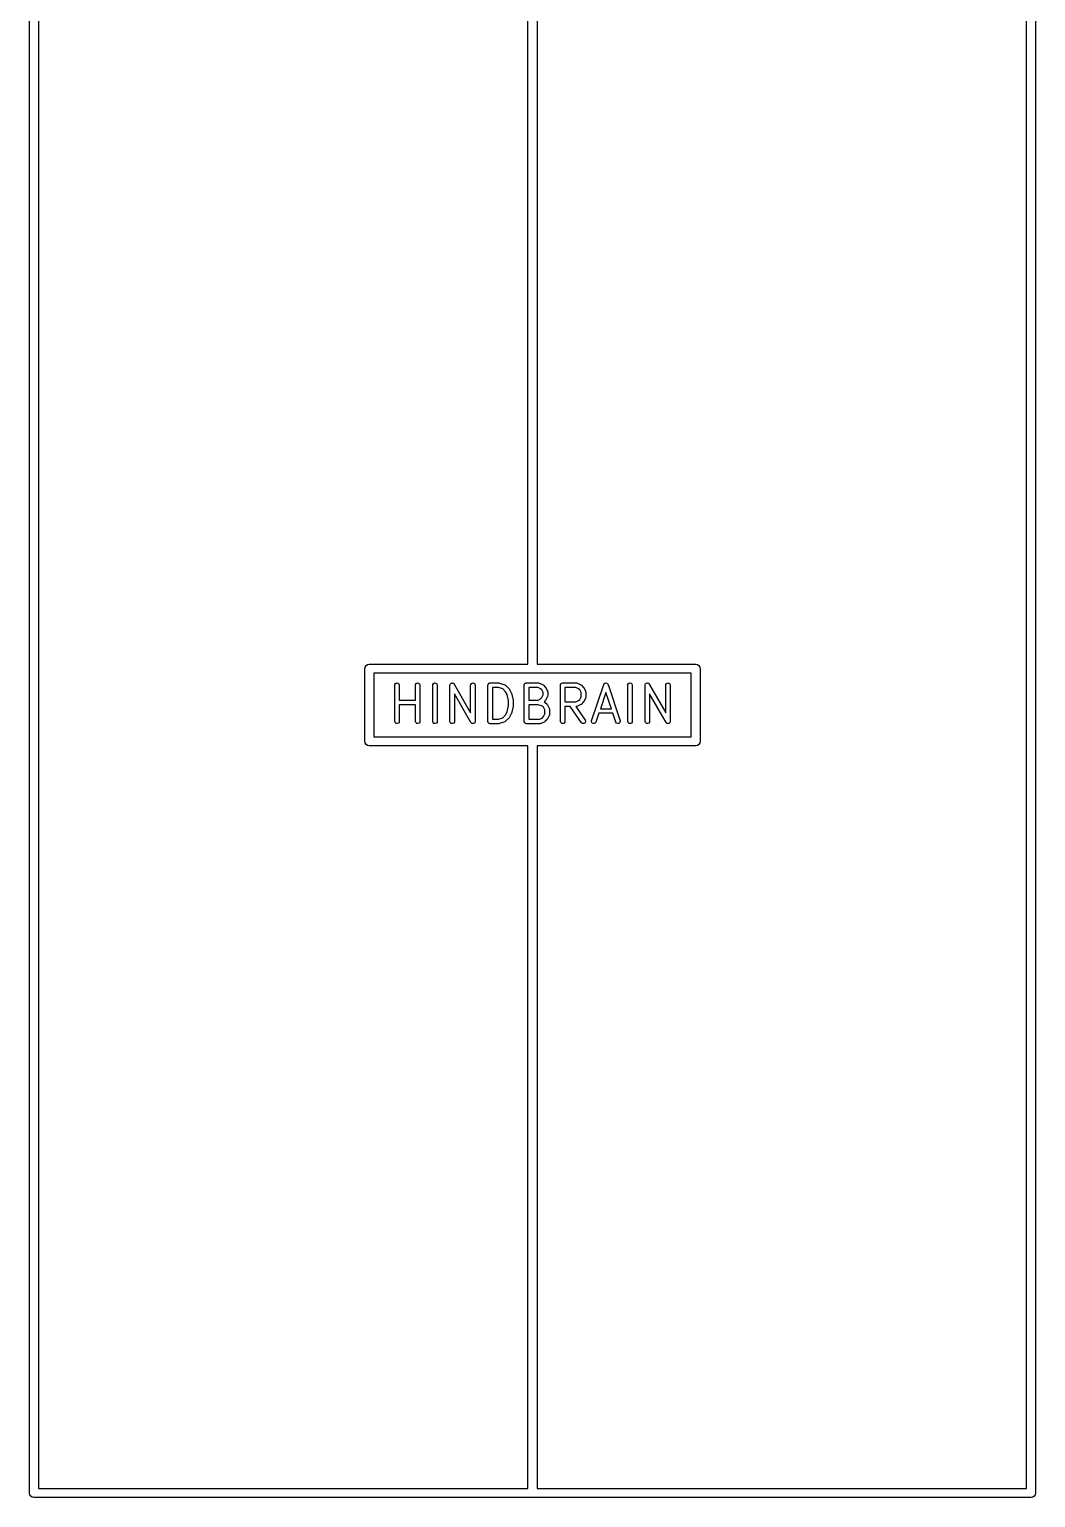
# Model space of a CAD drawing. Extents: x -3.77 to 3.77, y 0.07 to 7.77.
# Drawn here: x -1.093 to 1.093, y 0.069 to 3.26 of the extents above; entities that cross this region are included whole.
import ezdxf

# ---------------------------------------------------------------- set-up
doc = ezdxf.new("R2010")
doc.units = 0
doc.header["$MEASUREMENT"] = 0
doc.layers.add('BLACK', color=7, linetype='CONTINUOUS')

msp = doc.modelspace()

# ---------------------------------------------------------------- linework, layer by layer
at = {"layer": 'BLACK', "linetype": 'CONTINUOUS'}
for p, q in [((-1.09252, 0.07874), (-1.09252, 3.4252)), ((-1.07283, 3.41535), (-1.07283, 0.088583)), ((-0.009843, 1.87992), (-0.009843, 3.41535)), ((0.009843, 3.41535), (0.009843, 1.87992)), ((1.07283, 0.088583), (1.07283, 3.41535)), ((1.09252, 3.4252), (1.09252, 0.07874)), ((-0.364173, 1.87008), (-0.363424, 1.87385)), ((-0.364173, 1.7126), (-0.364173, 1.87008)), ((-0.363424, 1.87385), (-0.36129, 1.87704)), ((-0.36129, 1.87704), (-0.358097, 1.87917)), ((-0.358097, 1.87917), (-0.354331, 1.87992)), ((-0.354331, 1.87992), (-0.009843, 1.87992)), ((0.344488, 1.86024), (-0.344488, 1.86024)), ((-0.344488, 1.86024), (-0.344488, 1.72244)), ((0.009843, 1.87992), (0.354331, 1.87992)), ((0.344488, 1.72244), (0.344488, 1.86024)), ((0.354331, 1.87992), (0.358097, 1.87917)), ((0.358097, 1.87917), (0.36129, 1.87704)), ((0.36129, 1.87704), (0.363424, 1.87385)), ((0.363424, 1.87385), (0.364173, 1.87008)), ((0.364173, 1.87008), (0.364173, 1.7126)), ((-0.299259, 1.83446), (-0.299057, 1.83586)), ((-0.299259, 1.75572), (-0.299259, 1.83446)), ((-0.299057, 1.83586), (-0.297554, 1.83818)), ((-0.297554, 1.83818), (-0.295032, 1.83933)), ((-0.295032, 1.83933), (-0.29229, 1.83893)), ((-0.29229, 1.83893), (-0.290197, 1.83712)), ((-0.290197, 1.83712), (-0.289417, 1.83446)), ((-0.289417, 1.83446), (-0.289417, 1.80188)), ((-0.254265, 1.83446), (-0.254062, 1.83586)), ((-0.254265, 1.80188), (-0.254265, 1.83446)), ((-0.254062, 1.83586), (-0.25256, 1.83818)), ((-0.25256, 1.83818), (-0.250037, 1.83933)), ((-0.250037, 1.83933), (-0.247295, 1.83893)), ((-0.247295, 1.83893), (-0.245203, 1.83712)), ((-0.245203, 1.83712), (-0.244423, 1.83446)), ((-0.244423, 1.83446), (-0.244423, 1.75572)), ((-0.21677, 1.83446), (-0.216567, 1.83586)), ((-0.21677, 1.75572), (-0.21677, 1.83446)), ((-0.216567, 1.83586), (-0.215064, 1.83818)), ((-0.215064, 1.83818), (-0.212542, 1.83933)), ((-0.212542, 1.83933), (-0.2098, 1.83893)), ((-0.2098, 1.83893), (-0.207707, 1.83712)), ((-0.207707, 1.83712), (-0.206927, 1.83446)), ((-0.206927, 1.83446), (-0.206927, 1.75572)), ((-0.179274, 1.83446), (-0.179072, 1.83586)), ((-0.179274, 1.75572), (-0.179274, 1.83446)), ((-0.179072, 1.83586), (-0.179001, 1.83597)), ((-0.179001, 1.83597), (-0.178994, 1.8361)), ((-0.178994, 1.8361), (-0.178254, 1.83712)), ((-0.178254, 1.83712), (-0.177569, 1.83818)), ((-0.177569, 1.83818), (-0.177449, 1.83824)), ((-0.177449, 1.83824), (-0.177373, 1.83834)), ((-0.177373, 1.83834), (-0.176197, 1.83881)), ((-0.176197, 1.83881), (-0.175047, 1.83933)), ((-0.175047, 1.83933), (-0.174917, 1.83931)), ((-0.174917, 1.83931), (-0.174795, 1.83936)), ((-0.174795, 1.83936), (-0.173555, 1.83911)), ((-0.173555, 1.83911), (-0.172305, 1.83893)), ((-0.172305, 1.83893), (-0.172205, 1.83885)), ((-0.172205, 1.83885), (-0.172077, 1.83882)), ((-0.172077, 1.83882), (-0.171166, 1.83795)), ((-0.171166, 1.83795), (-0.170212, 1.83712)), ((-0.170212, 1.83712), (-0.170175, 1.83699)), ((-0.170175, 1.83699), (-0.17008, 1.8369)), ((-0.17008, 1.8369), (-0.13428, 1.77425)), ((-0.13428, 1.83446), (-0.134077, 1.83586)), ((-0.13428, 1.77425), (-0.13428, 1.83446)), ((-0.134077, 1.83586), (-0.132575, 1.83818)), ((-0.132575, 1.83818), (-0.130052, 1.83933)), ((-0.130052, 1.83933), (-0.12731, 1.83893)), ((-0.12731, 1.83893), (-0.125218, 1.83712)), ((-0.125218, 1.83712), (-0.124438, 1.83446)), ((-0.124438, 1.83446), (-0.124438, 1.75572)), ((-0.096785, 1.83446), (-0.096582, 1.83586)), ((-0.096785, 1.75572), (-0.096785, 1.83446)), ((-0.096582, 1.83586), (-0.096389, 1.83615)), ((-0.096389, 1.83615), (-0.096338, 1.83651)), ((-0.096338, 1.83651), (-0.095649, 1.8373)), ((-0.095649, 1.8373), (-0.095079, 1.83818)), ((-0.095079, 1.83818), (-0.094755, 1.83833)), ((-0.094755, 1.83833), (-0.094522, 1.8386)), ((-0.094522, 1.8386), (-0.093514, 1.8389)), ((-0.093514, 1.8389), (-0.092557, 1.83933)), ((-0.092557, 1.83933), (-0.092205, 1.83928)), ((-0.092205, 1.83928), (-0.091864, 1.83938)), ((-0.091864, 1.83938), (-0.073116, 1.83938)), ((-0.086942, 1.82954), (-0.086942, 1.76064)), ((-0.073914, 1.82954), (-0.086942, 1.82954)), ((-0.064526, 1.82641), (-0.073914, 1.82954)), ((-0.073116, 1.83938), (-0.071718, 1.83918)), ((-0.071718, 1.83918), (-0.071646, 1.83913)), ((-0.071646, 1.83913), (-0.07156, 1.83913)), ((-0.07156, 1.83913), (-0.060311, 1.83538)), ((-0.058413, 1.82029), (-0.064526, 1.82641)), ((-0.060311, 1.83538), (-0.059049, 1.83474)), ((-0.059049, 1.83474), (-0.058774, 1.8344)), ((-0.058774, 1.8344), (-0.058387, 1.83419)), ((-0.055262, 1.81399), (-0.058413, 1.82029)), ((-0.058387, 1.83419), (-0.050888, 1.82669)), ((-0.050888, 1.82669), (-0.050043, 1.82556)), ((-0.050043, 1.82556), (-0.050025, 1.82547)), ((-0.050025, 1.82547), (-0.049966, 1.82541)), ((-0.049966, 1.82541), (-0.046217, 1.81791)), ((-0.018045, 1.83446), (-0.017842, 1.83586)), ((-0.018045, 1.75572), (-0.018045, 1.83446)), ((-0.017842, 1.83586), (-0.017649, 1.83615)), ((-0.017649, 1.83615), (-0.017598, 1.83651)), ((-0.017598, 1.83651), (-0.016909, 1.8373)), ((-0.016909, 1.8373), (-0.016339, 1.83818)), ((-0.016339, 1.83818), (-0.016015, 1.83833)), ((-0.016015, 1.83833), (-0.015782, 1.8386)), ((-0.015782, 1.8386), (-0.014774, 1.8389)), ((-0.014774, 1.8389), (-0.013817, 1.83933)), ((-0.013817, 1.83933), (-0.013465, 1.83928)), ((-0.013465, 1.83928), (-0.013123, 1.83938)), ((-0.013123, 1.83938), (0.013123, 1.83938)), ((-0.008202, 1.82954), (-0.008202, 1.80188)), ((0.011962, 1.82954), (-0.008202, 1.82954)), ((0.017707, 1.82666), (0.011962, 1.82954)), ((0.013123, 1.83938), (0.014521, 1.83918)), ((0.014521, 1.83918), (0.014891, 1.83894)), ((0.014891, 1.83894), (0.015324, 1.83886)), ((0.015324, 1.83886), (0.022823, 1.83511)), ((0.020327, 1.82404), (0.017707, 1.82666)), ((0.0232, 1.8183), (0.020327, 1.82404)), ((0.022823, 1.83511), (0.023983, 1.8343)), ((0.023983, 1.8343), (0.024027, 1.83423)), ((0.024027, 1.83423), (0.024102, 1.83419)), ((0.024102, 1.83419), (0.027852, 1.83044)), ((0.027852, 1.83044), (0.028697, 1.82931)), ((0.028697, 1.82931), (0.028715, 1.82922)), ((0.028715, 1.82922), (0.028774, 1.82916)), ((0.028774, 1.82916), (0.032523, 1.82166)), ((0.032523, 1.82166), (0.032967, 1.82032)), ((0.032967, 1.82032), (0.032919, 1.81988)), ((0.032919, 1.81988), (0.033043, 1.81946)), ((0.033043, 1.81946), (0.033043, 1.81196)), ((0.060695, 1.83446), (0.060898, 1.83586)), ((0.060695, 1.75572), (0.060695, 1.83446)), ((0.060898, 1.83586), (0.061091, 1.83615)), ((0.061091, 1.83615), (0.061142, 1.83651)), ((0.061142, 1.83651), (0.061831, 1.8373)), ((0.061831, 1.8373), (0.062401, 1.83818)), ((0.062401, 1.83818), (0.062725, 1.83833)), ((0.062725, 1.83833), (0.062958, 1.8386)), ((0.062958, 1.8386), (0.063967, 1.8389)), ((0.063967, 1.8389), (0.064923, 1.83933)), ((0.064923, 1.83933), (0.065275, 1.83928)), ((0.065275, 1.83928), (0.065617, 1.83938)), ((0.065617, 1.83938), (0.095613, 1.83938)), ((0.070538, 1.82954), (0.070538, 1.79813)), ((0.094451, 1.82954), (0.070538, 1.82954)), ((0.100197, 1.82666), (0.094451, 1.82954)), ((0.095613, 1.83938), (0.097011, 1.83918)), ((0.097011, 1.83918), (0.097381, 1.83894)), ((0.097381, 1.83894), (0.097814, 1.83886)), ((0.097814, 1.83886), (0.105313, 1.83511)), ((0.102817, 1.82404), (0.100197, 1.82666)), ((0.10569, 1.8183), (0.102817, 1.82404)), ((0.105313, 1.83511), (0.106472, 1.8343)), ((0.106472, 1.8343), (0.106516, 1.83423)), ((0.106516, 1.83423), (0.106592, 1.83419)), ((0.106592, 1.83419), (0.110341, 1.83044)), ((0.110341, 1.83044), (0.111186, 1.82931)), ((0.111186, 1.82931), (0.111205, 1.82922)), ((0.111205, 1.82922), (0.111263, 1.82916)), ((0.111263, 1.82916), (0.115013, 1.82166)), ((0.115013, 1.82166), (0.115457, 1.82032)), ((0.115457, 1.82032), (0.115408, 1.81988)), ((0.115408, 1.81988), (0.115532, 1.81946)), ((0.115532, 1.81946), (0.115532, 1.80821)), ((0.12844, 1.75727), (0.154686, 1.83601)), ((0.159355, 1.8189), (0.147435, 1.78314)), ((0.154686, 1.83601), (0.155081, 1.8368)), ((0.155081, 1.8368), (0.155126, 1.83698)), ((0.155126, 1.83698), (0.155207, 1.83705)), ((0.155207, 1.83705), (0.155321, 1.83728)), ((0.155321, 1.83728), (0.156267, 1.83804)), ((0.156267, 1.83804), (0.157157, 1.83886)), ((0.157157, 1.83886), (0.157338, 1.83889)), ((0.157338, 1.83889), (0.157482, 1.83901)), ((0.157482, 1.83901), (0.158689, 1.83914)), ((0.158689, 1.83914), (0.159884, 1.83935)), ((0.171275, 1.78314), (0.159355, 1.8189)), ((0.159884, 1.83935), (0.160054, 1.83928)), ((0.160054, 1.83928), (0.160238, 1.8393)), ((0.160238, 1.8393), (0.161322, 1.83875)), ((0.161322, 1.83875), (0.162443, 1.83829)), ((0.162443, 1.83829), (0.162549, 1.83814)), ((0.162549, 1.83814), (0.162714, 1.83806)), ((0.162714, 1.83806), (0.163332, 1.83701)), ((0.163332, 1.83701), (0.164024, 1.83601)), ((0.164024, 1.83601), (0.19027, 1.75727)), ((0.206927, 1.83446), (0.20713, 1.83586)), ((0.206927, 1.75572), (0.206927, 1.83446)), ((0.20713, 1.83586), (0.208633, 1.83818)), ((0.208633, 1.83818), (0.211155, 1.83933)), ((0.211155, 1.83933), (0.213897, 1.83893)), ((0.213897, 1.83893), (0.21599, 1.83712)), ((0.21599, 1.83712), (0.21677, 1.83446)), ((0.21677, 1.83446), (0.21677, 1.75572)), ((0.244423, 1.83446), (0.244625, 1.83586)), ((0.244423, 1.75572), (0.244423, 1.83446)), ((0.244625, 1.83586), (0.244696, 1.83597)), ((0.244696, 1.83597), (0.244704, 1.8361)), ((0.244704, 1.8361), (0.245443, 1.83712)), ((0.245443, 1.83712), (0.246128, 1.83818)), ((0.246128, 1.83818), (0.246248, 1.83824)), ((0.246248, 1.83824), (0.246324, 1.83834)), ((0.246324, 1.83834), (0.2475, 1.83881)), ((0.2475, 1.83881), (0.24865, 1.83933)), ((0.24865, 1.83933), (0.24878, 1.83931)), ((0.24878, 1.83931), (0.248902, 1.83936)), ((0.248902, 1.83936), (0.250142, 1.83911)), ((0.250142, 1.83911), (0.251392, 1.83893)), ((0.251392, 1.83893), (0.251492, 1.83885)), ((0.251492, 1.83885), (0.25162, 1.83882)), ((0.25162, 1.83882), (0.252531, 1.83795)), ((0.252531, 1.83795), (0.253485, 1.83712)), ((0.253485, 1.83712), (0.253522, 1.83699)), ((0.253522, 1.83699), (0.253617, 1.8369)), ((0.253617, 1.8369), (0.289417, 1.77425)), ((0.289417, 1.83446), (0.28962, 1.83586)), ((0.289417, 1.77425), (0.289417, 1.83446)), ((0.28962, 1.83586), (0.291123, 1.83818)), ((0.291123, 1.83818), (0.293645, 1.83933)), ((0.293645, 1.83933), (0.296387, 1.83893)), ((0.296387, 1.83893), (0.298479, 1.83712)), ((0.298479, 1.83712), (0.299259, 1.83446)), ((0.299259, 1.83446), (0.299259, 1.75572)), ((-0.289417, 1.80188), (-0.254265, 1.80188)), ((-0.254265, 1.79204), (-0.289417, 1.79204)), ((-0.289417, 1.79204), (-0.289417, 1.75572)), ((-0.254265, 1.75572), (-0.254265, 1.79204)), ((-0.133632, 1.75328), (-0.169432, 1.81593)), ((-0.169432, 1.81593), (-0.169432, 1.75572)), ((-0.05179, 1.80011), (-0.055262, 1.81399)), ((-0.055262, 1.77618), (-0.05179, 1.79007)), ((-0.05179, 1.79007), (-0.05179, 1.80011)), ((-0.046217, 1.81791), (-0.045934, 1.81706)), ((-0.045934, 1.81706), (-0.045844, 1.8169)), ((-0.045844, 1.8169), (-0.042095, 1.80191)), ((-0.042095, 1.78827), (-0.045844, 1.77327)), ((-0.041948, 1.78946), (-0.042101, 1.78841)), ((-0.042101, 1.78841), (-0.042095, 1.78827)), ((-0.042095, 1.80191), (-0.041988, 1.80085)), ((-0.041988, 1.80085), (-0.041948, 1.80071)), ((-0.041948, 1.80071), (-0.041948, 1.78946)), ((-0.008202, 1.80188), (0.011962, 1.80188)), ((-0.008202, 1.79204), (-0.008202, 1.76064)), ((0.012325, 1.79204), (-0.008202, 1.79204)), ((0.011962, 1.80188), (0.017707, 1.80476)), ((0.021714, 1.78891), (0.012325, 1.79204)), ((0.017707, 1.80476), (0.020327, 1.80738)), ((0.020327, 1.80738), (0.0232, 1.81312)), ((0.024077, 1.78655), (0.021714, 1.78891)), ((0.0232, 1.81312), (0.0232, 1.8183)), ((0.027852, 1.80098), (0.025046, 1.79818)), ((0.025046, 1.79818), (0.025928, 1.79788)), ((0.025928, 1.79788), (0.02719, 1.79725)), ((0.02719, 1.79725), (0.027465, 1.7969)), ((0.027465, 1.7969), (0.027852, 1.79669)), ((0.027893, 1.80106), (0.027852, 1.80098)), ((0.027852, 1.79669), (0.031601, 1.79294)), ((0.027967, 1.8011), (0.027893, 1.80106)), ((0.028774, 1.80226), (0.027967, 1.8011)), ((0.032523, 1.80976), (0.028774, 1.80226)), ((0.031601, 1.79294), (0.032446, 1.79181)), ((0.032446, 1.79181), (0.032465, 1.79173)), ((0.032465, 1.79173), (0.032523, 1.79166)), ((0.032601, 1.81019), (0.032523, 1.80976)), ((0.032523, 1.79166), (0.036273, 1.78417)), ((0.03284, 1.81056), (0.032601, 1.81019)), ((0.033043, 1.81196), (0.03284, 1.81056)), ((0.070538, 1.79813), (0.094451, 1.79813)), ((0.081802, 1.78829), (0.070538, 1.78829)), ((0.070538, 1.78829), (0.070538, 1.75572)), ((0.106579, 1.7529), (0.081802, 1.78829)), ((0.095613, 1.78829), (0.093816, 1.78829)), ((0.093816, 1.78829), (0.114643, 1.75854)), ((0.094451, 1.79813), (0.100197, 1.80101)), ((0.096035, 1.78842), (0.095613, 1.78829)), ((0.096473, 1.78837), (0.096035, 1.78842)), ((0.097814, 1.78881), (0.096473, 1.78837)), ((0.105313, 1.79256), (0.097814, 1.78881)), ((0.100197, 1.80101), (0.102817, 1.80363)), ((0.102817, 1.80363), (0.10569, 1.80937)), ((0.105376, 1.79262), (0.105313, 1.79256)), ((0.10546, 1.79264), (0.105376, 1.79262)), ((0.106592, 1.79348), (0.10546, 1.79264)), ((0.10569, 1.80937), (0.10569, 1.8183)), ((0.110341, 1.79723), (0.106592, 1.79348)), ((0.110383, 1.79731), (0.110341, 1.79723)), ((0.110457, 1.79735), (0.110383, 1.79731)), ((0.111263, 1.79851), (0.110457, 1.79735)), ((0.115013, 1.80601), (0.111263, 1.79851)), ((0.115091, 1.80644), (0.115013, 1.80601)), ((0.11533, 1.80681), (0.115091, 1.80644)), ((0.115532, 1.80821), (0.11533, 1.80681)), ((0.290065, 1.75328), (0.254265, 1.81593)), ((0.254265, 1.81593), (0.254265, 1.75572)), ((-0.29848, 1.75306), (-0.299259, 1.75572)), ((-0.289417, 1.75572), (-0.28962, 1.75432)), ((-0.253485, 1.75306), (-0.254265, 1.75572)), ((-0.244423, 1.75572), (-0.244625, 1.75432)), ((-0.21599, 1.75306), (-0.21677, 1.75572)), ((-0.206927, 1.75572), (-0.20713, 1.75432)), ((-0.178495, 1.75306), (-0.179274, 1.75572)), ((-0.169432, 1.75572), (-0.169635, 1.75432)), ((-0.124438, 1.75572), (-0.12464, 1.75432)), ((-0.096685, 1.75538), (-0.096785, 1.75572)), ((-0.096736, 1.75502), (-0.096685, 1.75538)), ((-0.096301, 1.75407), (-0.096736, 1.75502)), ((-0.086942, 1.76064), (-0.073914, 1.76064)), ((-0.073914, 1.76064), (-0.064526, 1.76377)), ((-0.064526, 1.76377), (-0.058413, 1.76988)), ((-0.05995, 1.75505), (-0.060311, 1.7548)), ((-0.059519, 1.75514), (-0.05995, 1.75505)), ((-0.058387, 1.75599), (-0.059519, 1.75514)), ((-0.058413, 1.76988), (-0.055262, 1.77618)), ((-0.050888, 1.76349), (-0.058387, 1.75599)), ((-0.050847, 1.76356), (-0.050888, 1.76349)), ((-0.050773, 1.76361), (-0.050847, 1.76356)), ((-0.049966, 1.76477), (-0.050773, 1.76361)), ((-0.046217, 1.77226), (-0.049966, 1.76477)), ((-0.046185, 1.77244), (-0.046217, 1.77226)), ((-0.045844, 1.77327), (-0.046185, 1.77244)), ((-0.017944, 1.75538), (-0.018045, 1.75572)), ((-0.017996, 1.75502), (-0.017944, 1.75538)), ((-0.017561, 1.75407), (-0.017996, 1.75502)), ((-0.008202, 1.76064), (0.015711, 1.76064)), ((0.015711, 1.76064), (0.021457, 1.76351)), ((0.026573, 1.75507), (0.019074, 1.75132)), ((0.021457, 1.76351), (0.024077, 1.76613)), ((0.02695, 1.7808), (0.024077, 1.78655)), ((0.024077, 1.76613), (0.02695, 1.77188)), ((0.026636, 1.75512), (0.026573, 1.75507)), ((0.02672, 1.75514), (0.026636, 1.75512)), ((0.027852, 1.75599), (0.02672, 1.75514)), ((0.02695, 1.77188), (0.02695, 1.7808)), ((0.031601, 1.75974), (0.027852, 1.75599)), ((0.031643, 1.75981), (0.031601, 1.75974)), ((0.031717, 1.75986), (0.031643, 1.75981)), ((0.032523, 1.76102), (0.031717, 1.75986)), ((0.036273, 1.76852), (0.032523, 1.76102)), ((0.036273, 1.78417), (0.036716, 1.78282)), ((0.036351, 1.76895), (0.036273, 1.76852)), ((0.03659, 1.76932), (0.036351, 1.76895)), ((0.036792, 1.77072), (0.03659, 1.76932)), ((0.036716, 1.78282), (0.036668, 1.78239)), ((0.036668, 1.78239), (0.036792, 1.78196)), ((0.036792, 1.78196), (0.036792, 1.77072)), ((0.061476, 1.75306), (0.060695, 1.75572)), ((0.070538, 1.75572), (0.070335, 1.75432)), ((0.114643, 1.75854), (0.115278, 1.75728)), ((0.115278, 1.75728), (0.115382, 1.75451)), ((0.128339, 1.75451), (0.12844, 1.75727)), ((0.144154, 1.77329), (0.137777, 1.75416)), ((0.174556, 1.77329), (0.144154, 1.77329)), ((0.147435, 1.78314), (0.171275, 1.78314)), ((0.180933, 1.75416), (0.174556, 1.77329)), ((0.19052, 1.75588), (0.18983, 1.7532)), ((0.19027, 1.75727), (0.19052, 1.75588)), ((0.207707, 1.75306), (0.206927, 1.75572)), ((0.21677, 1.75572), (0.216567, 1.75432)), ((0.245203, 1.75306), (0.244423, 1.75572)), ((0.254265, 1.75572), (0.254062, 1.75432)), ((0.299259, 1.75572), (0.299057, 1.75432)), ((-0.296387, 1.75124), (-0.29848, 1.75306)), ((-0.293645, 1.75085), (-0.296387, 1.75124)), ((-0.291123, 1.75199), (-0.293645, 1.75085)), ((-0.28962, 1.75432), (-0.291123, 1.75199)), ((-0.251392, 1.75124), (-0.253485, 1.75306)), ((-0.24865, 1.75085), (-0.251392, 1.75124)), ((-0.246128, 1.75199), (-0.24865, 1.75085)), ((-0.244625, 1.75432), (-0.246128, 1.75199)), ((-0.213897, 1.75124), (-0.21599, 1.75306)), ((-0.211155, 1.75085), (-0.213897, 1.75124)), ((-0.208633, 1.75199), (-0.211155, 1.75085)), ((-0.20713, 1.75432), (-0.208633, 1.75199)), ((-0.176402, 1.75124), (-0.178495, 1.75306)), ((-0.17366, 1.75085), (-0.176402, 1.75124)), ((-0.171138, 1.75199), (-0.17366, 1.75085)), ((-0.169635, 1.75432), (-0.171138, 1.75199)), ((-0.133537, 1.75319), (-0.133632, 1.75328)), ((-0.1335, 1.75306), (-0.133537, 1.75319)), ((-0.132546, 1.75223), (-0.1335, 1.75306)), ((-0.131635, 1.75136), (-0.132546, 1.75223)), ((-0.131507, 1.75133), (-0.131635, 1.75136)), ((-0.131407, 1.75124), (-0.131507, 1.75133)), ((-0.130157, 1.75106), (-0.131407, 1.75124)), ((-0.128918, 1.75082), (-0.130157, 1.75106)), ((-0.128795, 1.75086), (-0.128918, 1.75082)), ((-0.128665, 1.75085), (-0.128795, 1.75086)), ((-0.127515, 1.75137), (-0.128665, 1.75085)), ((-0.12634, 1.75183), (-0.127515, 1.75137)), ((-0.126263, 1.75194), (-0.12634, 1.75183)), ((-0.126143, 1.75199), (-0.126263, 1.75194)), ((-0.125458, 1.75305), (-0.126143, 1.75199)), ((-0.124719, 1.75408), (-0.125458, 1.75305)), ((-0.124711, 1.75421), (-0.124719, 1.75408)), ((-0.12464, 1.75432), (-0.124711, 1.75421)), ((-0.096005, 1.75306), (-0.096301, 1.75407)), ((-0.095736, 1.75283), (-0.096005, 1.75306)), ((-0.095589, 1.7525), (-0.095736, 1.75283)), ((-0.094706, 1.75193), (-0.095589, 1.7525)), ((-0.093912, 1.75124), (-0.094706, 1.75193)), ((-0.09356, 1.75119), (-0.093912, 1.75124)), ((-0.093261, 1.751), (-0.09356, 1.75119)), ((-0.091864, 1.7508), (-0.093261, 1.751)), ((-0.073116, 1.7508), (-0.091864, 1.7508)), ((-0.073033, 1.75082), (-0.073116, 1.7508)), ((-0.07295, 1.7508), (-0.073033, 1.75082)), ((-0.07156, 1.75105), (-0.07295, 1.7508)), ((-0.060311, 1.7548), (-0.07156, 1.75105)), ((-0.017265, 1.75306), (-0.017561, 1.75407)), ((-0.016996, 1.75283), (-0.017265, 1.75306)), ((-0.016849, 1.7525), (-0.016996, 1.75283)), ((-0.015966, 1.75193), (-0.016849, 1.7525)), ((-0.015172, 1.75124), (-0.015966, 1.75193)), ((-0.01482, 1.75119), (-0.015172, 1.75124)), ((-0.014521, 1.751), (-0.01482, 1.75119)), ((-0.013123, 1.7508), (-0.014521, 1.751)), ((0.016873, 1.7508), (-0.013123, 1.7508)), ((0.017295, 1.75092), (0.016873, 1.7508)), ((0.017733, 1.75087), (0.017295, 1.75092)), ((0.019074, 1.75132), (0.017733, 1.75087)), ((0.063568, 1.75124), (0.061476, 1.75306)), ((0.06631, 1.75085), (0.063568, 1.75124)), ((0.068832, 1.75199), (0.06631, 1.75085)), ((0.070335, 1.75432), (0.068832, 1.75199)), ((0.108743, 1.75117), (0.106579, 1.7529)), ((0.111499, 1.75088), (0.108743, 1.75117)), ((0.113973, 1.75212), (0.111499, 1.75088)), ((0.115382, 1.75451), (0.113973, 1.75212)), ((0.12975, 1.75212), (0.128339, 1.75451)), ((0.132225, 1.75088), (0.12975, 1.75212)), ((0.134981, 1.75117), (0.132225, 1.75088)), ((0.137143, 1.7529), (0.134981, 1.75117)), ((0.137777, 1.75416), (0.137143, 1.7529)), ((0.182514, 1.75189), (0.180933, 1.75416)), ((0.185073, 1.75083), (0.182514, 1.75189)), ((0.1878, 1.75132), (0.185073, 1.75083)), ((0.18983, 1.7532), (0.1878, 1.75132)), ((0.2098, 1.75124), (0.207707, 1.75306)), ((0.212542, 1.75085), (0.2098, 1.75124)), ((0.215064, 1.75199), (0.212542, 1.75085)), ((0.216567, 1.75432), (0.215064, 1.75199)), ((0.247295, 1.75124), (0.245203, 1.75306)), ((0.250037, 1.75085), (0.247295, 1.75124)), ((0.252559, 1.75199), (0.250037, 1.75085)), ((0.254062, 1.75432), (0.252559, 1.75199)), ((0.29016, 1.75319), (0.290065, 1.75328)), ((0.290197, 1.75306), (0.29016, 1.75319)), ((0.291151, 1.75223), (0.290197, 1.75306)), ((0.292062, 1.75136), (0.291151, 1.75223)), ((0.29219, 1.75133), (0.292062, 1.75136)), ((0.29229, 1.75124), (0.29219, 1.75133)), ((0.29354, 1.75106), (0.29229, 1.75124)), ((0.29478, 1.75082), (0.29354, 1.75106)), ((0.294902, 1.75086), (0.29478, 1.75082)), ((0.295032, 1.75085), (0.294902, 1.75086)), ((0.296182, 1.75137), (0.295032, 1.75085)), ((0.297358, 1.75183), (0.296182, 1.75137)), ((0.297434, 1.75194), (0.297358, 1.75183)), ((0.297554, 1.75199), (0.297434, 1.75194)), ((0.298239, 1.75305), (0.297554, 1.75199)), ((0.298978, 1.75408), (0.298239, 1.75305)), ((0.298986, 1.75421), (0.298978, 1.75408)), ((0.299057, 1.75432), (0.298986, 1.75421)), ((-0.363424, 1.70883), (-0.364173, 1.7126)), ((-0.36129, 1.70564), (-0.363424, 1.70883)), ((-0.358097, 1.70351), (-0.36129, 1.70564)), ((-0.354331, 1.70276), (-0.358097, 1.70351)), ((-0.009843, 1.70276), (-0.354331, 1.70276)), ((-0.344488, 1.72244), (0.344488, 1.72244)), ((-0.009843, 0.088583), (-0.009843, 1.70276)), ((0.354331, 1.70276), (0.009843, 1.70276)), ((0.009843, 1.70276), (0.009843, 0.088583)), ((0.358097, 1.70351), (0.354331, 1.70276)), ((0.36129, 1.70564), (0.358097, 1.70351)), ((0.363424, 1.70883), (0.36129, 1.70564)), ((0.364173, 1.7126), (0.363424, 1.70883)), ((-1.09177, 0.074974), (-1.09252, 0.07874)), ((-1.08964, 0.07178), (-1.09177, 0.074974)), ((-1.08644, 0.069647), (-1.08964, 0.07178)), ((-1.08268, 0.068898), (-1.08644, 0.069647)), ((1.08268, 0.068898), (-1.08268, 0.068898)), ((-1.07283, 0.088583), (-0.009843, 0.088583)), ((0.009843, 0.088583), (1.07283, 0.088583)), ((1.08644, 0.069647), (1.08268, 0.068898)), ((1.08964, 0.07178), (1.08644, 0.069647)), ((1.09177, 0.074974), (1.08964, 0.07178)), ((1.09252, 0.07874), (1.09177, 0.074974))]:
    msp.add_line(p, q, dxfattribs=at)

doc.saveas('drawing.dxf')
